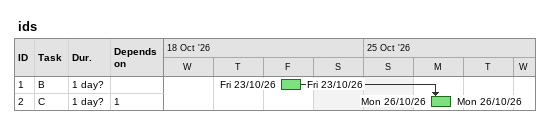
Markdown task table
ids

| ID | Task | Duration | Start | Finish | Predecessors |
|---|---|---|---|---|---|
| 1 | B | 1d? | 2026-10-23 | 2026-10-23 |  |
| 2 | C | 1d? | 2026-10-26 | 2026-10-26 | 1 |
